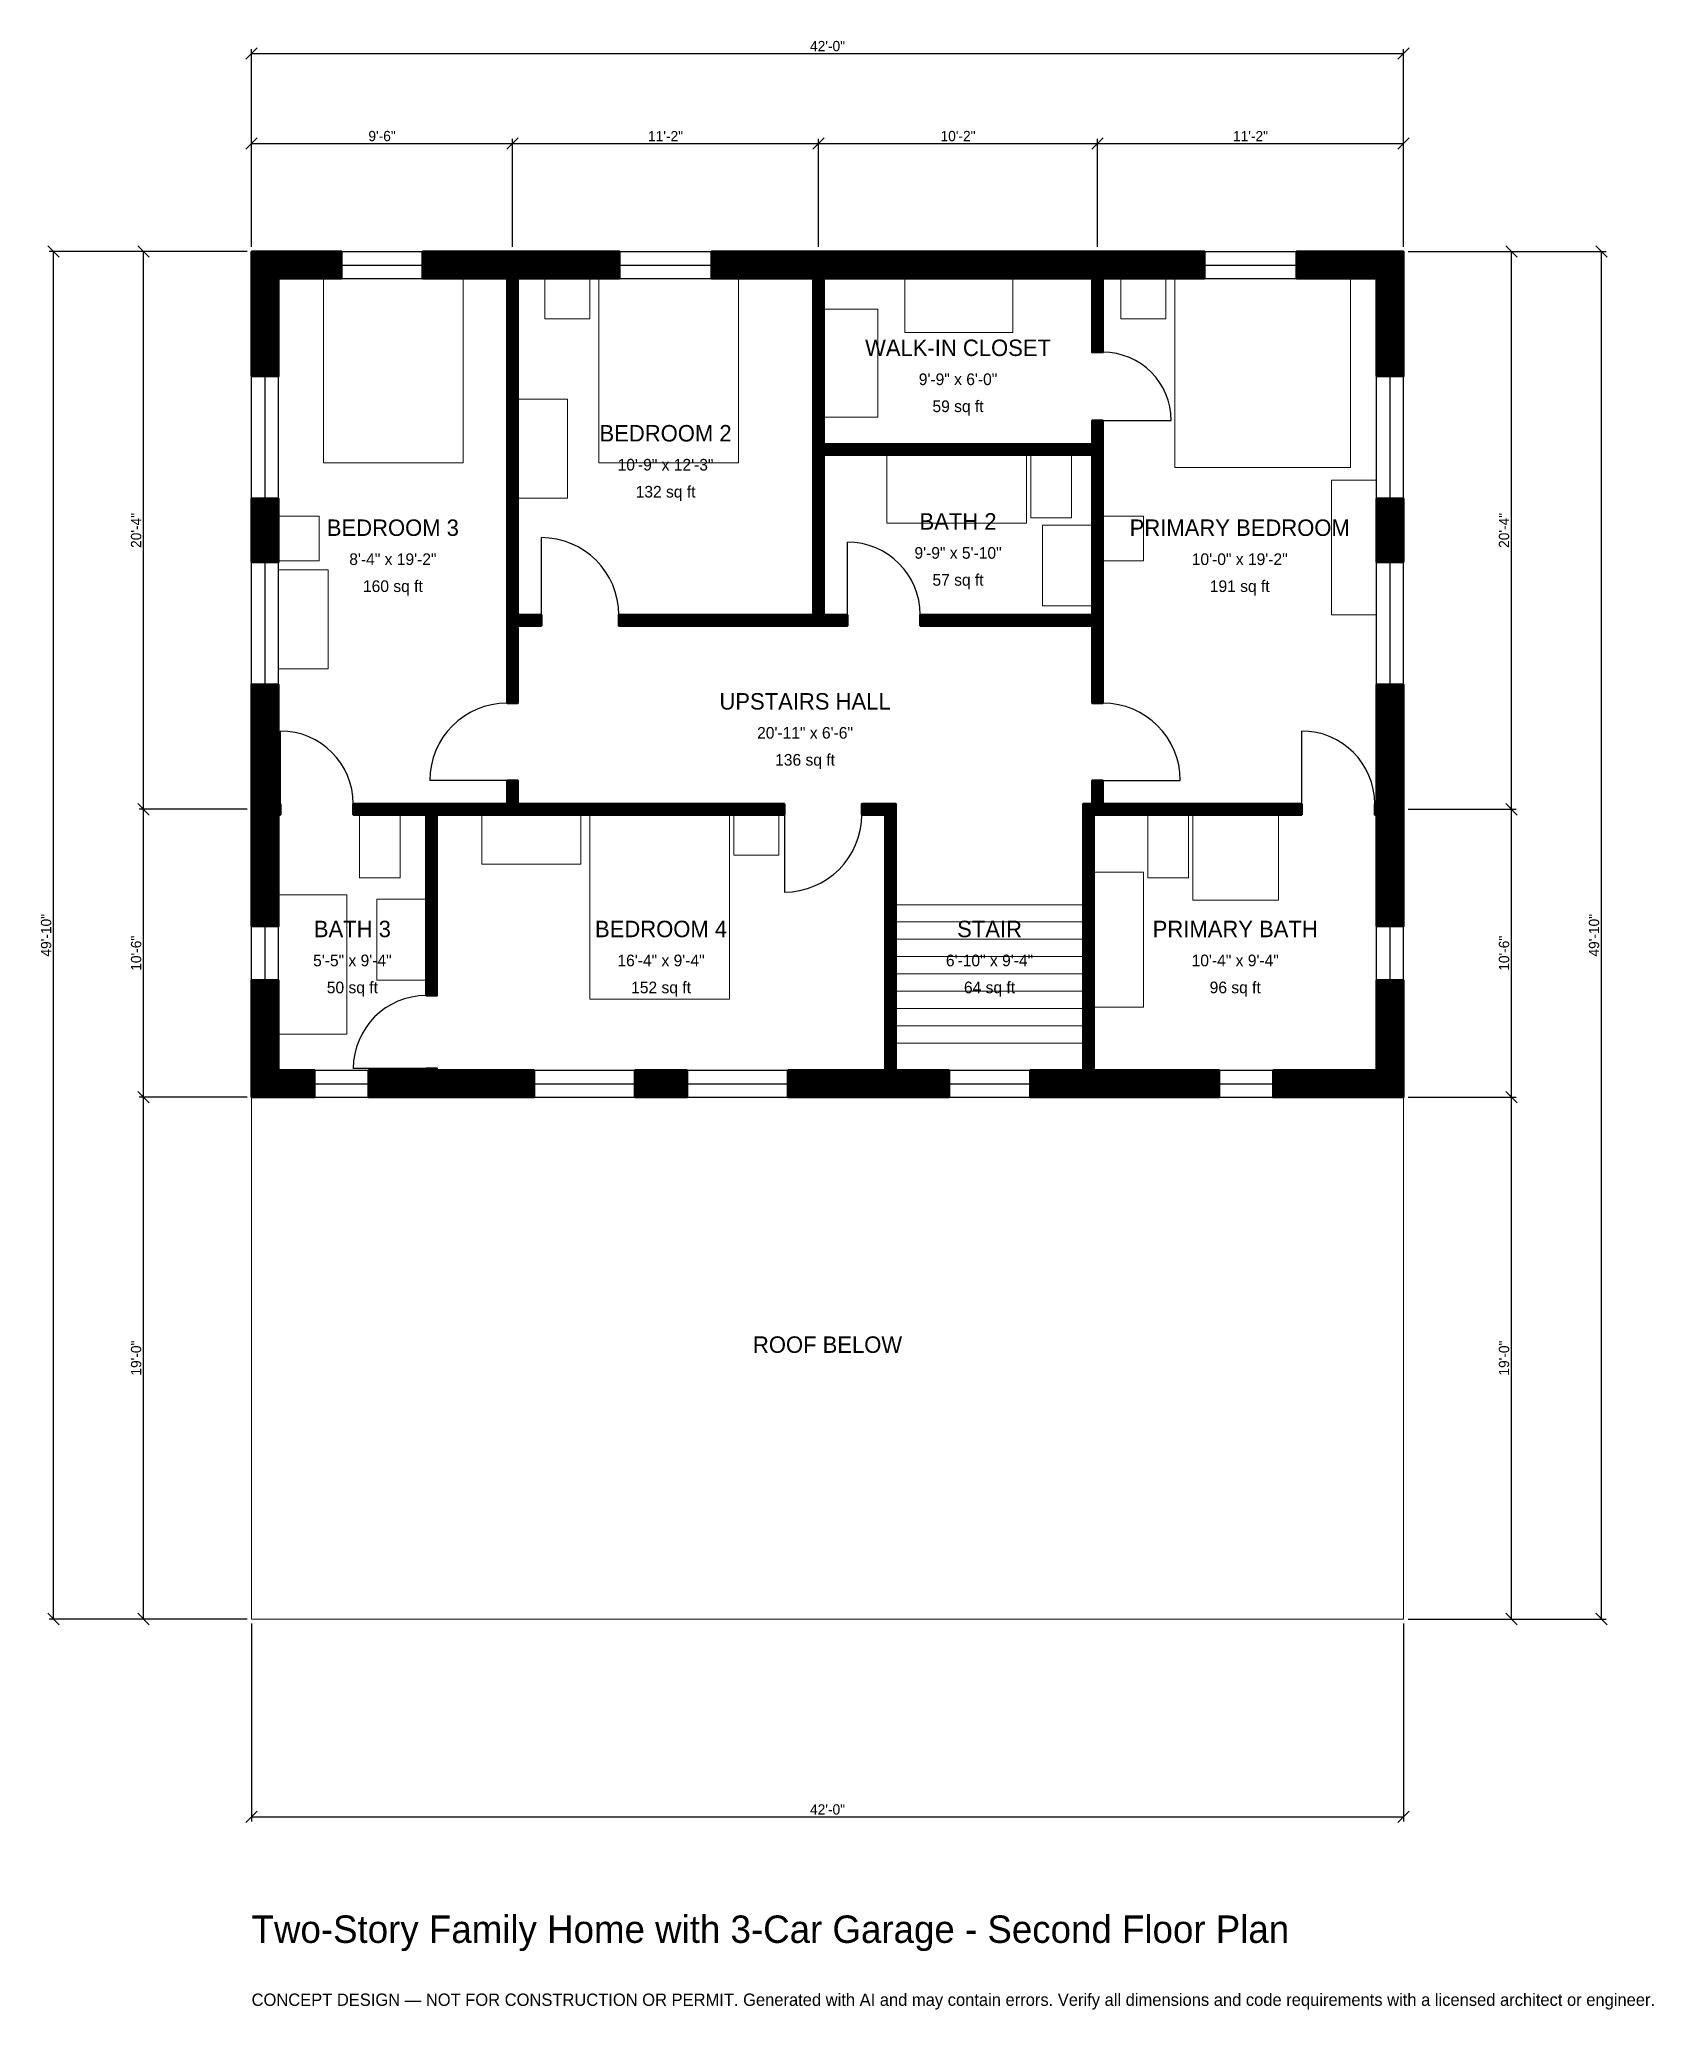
# Model space of a CAD drawing. Header units: inches. Extents: x -93 to 613, y -171 to 691.
import ezdxf
from ezdxf.enums import TextEntityAlignment as Align

# ---------------------------------------------------------------- set-up
doc = ezdxf.new("R2010")
doc.units = ezdxf.units.IN
doc.header["$MEASUREMENT"] = 0
doc.linetypes.add('DASHED', pattern=[0.6, 0.5, -0.1])
for name, color, linetype, lineweight in [('A-ANNO-DIMS', 1, 'Continuous', 13), ('A-ANNO-TEXT', 7, 'Continuous', 18), ('A-AREA-IDEN', 7, 'Continuous', 18), ('A-DOOR', 2, 'Continuous', 25), ('A-FLOR-FIXT', 9, 'Continuous', 13), ('A-FLOR-STRS', 3, 'Continuous', 18), ('A-FURN', 9, 'Continuous', 13), ('A-GLAZ', 4, 'Continuous', 25), ('A-SITE-PAVE', 8, 'Continuous', 13), ('A-WALL', 7, 'Continuous', 50), ('A-WALL-PATT', 8, 'Continuous', 13)]:
    doc.layers.add(name, color=color, linetype=linetype, lineweight=lineweight)
doc.dimstyles.new('PLAN', dxfattribs={"dimtxt": 4.5, "dimasz": 3, "dimexe": 2, "dimexo": 2, "dimgap": 1, "dimtad": 1, "dimdec": 0, "dimlunit": 4, "dimtsz": 2.5, "dimcen": 2.5, "dimclrd": 1, "dimclre": 1, "dimazin": 3, "dimtfac": 1, "dimtmove": 0, "dimatfit": 3})

msp = doc.modelspace()

# ---------------------------------------------------------------- hatches: boundary and pattern name
at = {"layer": 'A-WALL-PATT'}
h = msp.add_hatch(dxfattribs=at)
h.set_pattern_fill('ANSI31', color=8, scale=0.8)
h.paths.add_polyline_path([(277.1654, 228.3464), (277.1654, 228.3465), (273.622, 228.3465), (234.6457, 228.3465), (234.6457, 240.1575), (273.622, 240.1575), (277.1654, 240.1575), (277.1654, 351.9685), (266.9291, 351.9685), (266.9291, 356.6929), (277.1654, 356.6929), (281.8898, 356.6929), (281.8898, 351.9685), (281.8898, 240.1575), (285.4331, 240.1575), (305.1181, 240.1575), (305.1181, 228.3465), (285.4331, 228.3465), (281.8898, 228.3465), (281.8898, 228.3464), (277.1654, 228.3464)])
h.paths.add_polyline_path([(167.7165, 228.3465), (167.7165, 240.1575), (190.5512, 240.1575), (190.5512, 228.3465), (167.7165, 228.3465)])
h.paths.add_polyline_path([(84.6457, 228.3465), (81.1024, 228.3465), (81.1024, 228.3464), (76.378, 228.3464), (76.378, 228.3465), (72.8346, 228.3465), (51.1811, 228.3465), (51.1811, 240.1575), (72.8346, 240.1575), (76.378, 240.1575), (76.378, 240.9449), (81.1024, 240.9449), (81.1024, 240.1575), (84.6457, 240.1575), (123.622, 240.1575), (123.622, 228.3465), (84.6457, 228.3465)])
h.paths.add_polyline_path([(11.811, 228.3465), (11.811, 228.3464), (0, 228.3464), (0, 228.3465), (0, 228.3465), (0, 240.1575), (0, 240.1575), (0, 279.5276), (11.811, 279.5276), (11.811, 240.1575), (27.5591, 240.1575), (27.5591, 228.3465), (11.811, 228.3465)])
h.paths.add_polyline_path([(0, 348.4252), (0, 351.9685), (0, 351.9685), (0, 356.6929), (0, 356.6929), (0, 360.2362), (0, 408.9239), (11.811, 408.9239), (11.811, 360.2362), (11.811, 356.6929), (12.5984, 356.6929), (12.5984, 351.9685), (11.811, 351.9685), (11.811, 348.4252), (11.811, 303.1496), (0, 303.1496), (0, 348.4252)])
h.paths.add_polyline_path([(0, 490.2887), (11.811, 490.2887), (11.811, 462.4672), (0, 462.4672), (0, 490.2887)])
h.paths.add_polyline_path([(0, 586.6142), (0, 586.6142), (0, 598.4252), (0, 598.4252), (0, 598.4252), (11.811, 598.4252), (11.811, 598.4252), (39.3701, 598.4252), (39.3701, 586.6142), (11.811, 586.6142), (11.811, 543.832), (0, 543.832), (0, 586.6142)])
h.paths.add_polyline_path([(108.2677, 598.4252), (111.811, 598.4252), (111.811, 598.4252), (116.5354, 598.4252), (116.5354, 598.4252), (120.0787, 598.4252), (161.0236, 598.4252), (161.0236, 586.6142), (120.0787, 586.6142), (116.5354, 586.6142), (116.5354, 439.3701), (126.7717, 439.3701), (126.7717, 434.6457), (116.5354, 434.6457), (116.5354, 400.7874), (111.811, 400.7874), (111.811, 434.6457), (111.811, 439.3701), (111.811, 586.6142), (108.2677, 586.6142), (74.8031, 586.6142), (74.8031, 598.4252), (108.2677, 598.4252)])
h.paths.add_polyline_path([(242.126, 598.4252), (245.6693, 598.4252), (245.6693, 598.4252), (250.3937, 598.4252), (250.3937, 598.4252), (253.937, 598.4252), (364.1732, 598.4252), (367.7165, 598.4252), (367.7165, 598.4252), (372.4409, 598.4252), (372.4409, 598.4252), (375.9843, 598.4252), (416.9291, 598.4252), (416.9291, 586.6142), (375.9843, 586.6142), (372.4409, 586.6142), (372.4409, 554.3307), (367.7165, 554.3307), (367.7165, 586.6142), (364.1732, 586.6142), (253.937, 586.6142), (250.3937, 586.6142), (250.3937, 514.1732), (367.7165, 514.1732), (367.7165, 524.4094), (372.4409, 524.4094), (372.4409, 514.1732), (372.4409, 509.4488), (372.4409, 439.3701), (372.4409, 434.6457), (372.4409, 400.7874), (367.7165, 400.7874), (367.7165, 434.6457), (292.5197, 434.6457), (292.5197, 439.3701), (367.7165, 439.3701), (367.7165, 509.4488), (250.3937, 509.4488), (250.3937, 439.3701), (260.6299, 439.3701), (260.6299, 434.6457), (250.3937, 434.6457), (245.6693, 434.6457), (160.6299, 434.6457), (160.6299, 439.3701), (245.6693, 439.3701), (245.6693, 509.4488), (245.6693, 514.1732), (245.6693, 586.6142), (242.126, 586.6142), (201.1811, 586.6142), (201.1811, 598.4252), (242.126, 598.4252)])
h.paths.add_polyline_path([(492.126, 598.4252), (492.126, 598.4252), (503.937, 598.4252), (503.937, 598.4252), (503.937, 598.4252), (503.937, 586.6142), (503.937, 586.6142), (503.937, 543.832), (492.126, 543.832), (492.126, 586.6142), (457.0866, 586.6142), (457.0866, 598.4252), (492.126, 598.4252)])
h.paths.add_polyline_path([(503.937, 462.4672), (492.126, 462.4672), (492.126, 490.2887), (503.937, 490.2887), (503.937, 462.4672)])
h.paths.add_polyline_path([(503.937, 360.2362), (503.937, 356.6929), (503.937, 356.6929), (503.937, 351.9685), (503.937, 351.9685), (503.937, 348.4252), (503.937, 303.1496), (492.126, 303.1496), (492.126, 348.4252), (492.126, 351.9685), (491.3386, 351.9685), (491.3386, 356.6929), (492.126, 356.6929), (492.126, 360.2362), (492.126, 408.9239), (503.937, 408.9239), (503.937, 360.2362)])
h.paths.add_polyline_path([(503.937, 240.1575), (503.937, 240.1575), (503.937, 228.3465), (503.937, 228.3465), (503.937, 228.3464), (492.126, 228.3464), (492.126, 228.3465), (446.8504, 228.3465), (446.8504, 240.1575), (492.126, 240.1575), (492.126, 279.5276), (503.937, 279.5276), (503.937, 240.1575)])
h.paths.add_polyline_path([(372.0472, 228.3465), (368.5039, 228.3465), (368.5039, 228.3464), (363.7795, 228.3464), (363.7795, 228.3465), (360.2362, 228.3465), (340.5512, 228.3465), (340.5512, 240.1575), (360.2362, 240.1575), (363.7795, 240.1575), (363.7795, 351.9685), (363.7795, 356.6929), (367.7165, 356.6929), (367.7165, 366.9291), (372.4409, 366.9291), (372.4409, 356.6929), (459.4488, 356.6929), (459.4488, 351.9685), (372.4409, 351.9685), (368.5039, 351.9685), (368.5039, 240.1575), (372.0472, 240.1575), (423.2283, 240.1575), (423.2283, 228.3465), (372.0472, 228.3465)])
h.paths.add_polyline_path([(116.5354, 356.6929), (233.0709, 356.6929), (233.0709, 351.9685), (116.5354, 351.9685), (111.811, 351.9685), (81.1024, 351.9685), (81.1024, 272.8346), (76.378, 272.8346), (76.378, 351.9685), (44.4882, 351.9685), (44.4882, 356.6929), (76.378, 356.6929), (81.1024, 356.6929), (111.811, 356.6929), (111.811, 366.9291), (116.5354, 366.9291), (116.5354, 356.6929)])

# ---------------------------------------------------------------- linework, layer by layer
at = {"layer": 'A-DOOR'}
for p, q in [((372.4409, 524.4094), (402.3622, 524.4094)), ((126.7717, 439.3701), (126.7717, 473.2283)), ((260.6299, 439.3701), (260.6299, 471.2598)), ((12.5984, 356.6929), (12.5984, 388.5827)), ((459.4488, 356.6929), (459.4488, 388.5827)), ((111.811, 366.9291), (77.9528, 366.9291)), ((372.4409, 366.9291), (406.2992, 366.9291)), ((233.0709, 351.9685), (233.0709, 318.1102)), ((76.378, 240.9449), (44.4882, 240.9449))]:
    msp.add_line(p, q, dxfattribs=at)
for centre, radius, start, end in [((372.4409, 524.4094), 29.9213, 0, 90), ((126.7717, 439.3701), 33.8583, 0, 90), ((260.6299, 439.3701), 31.8898, 0, 90), ((111.811, 366.9291), 33.8583, 90, 180), ((372.4409, 366.9291), 33.8583, 0, 90), ((12.5984, 356.6929), 31.8898, 0, 90), ((459.4488, 356.6929), 31.8898, 0, 90), ((233.0709, 351.9685), 33.8583, 270, 360), ((76.378, 240.9449), 31.8898, 90, 180)]:
    msp.add_arc(centre, radius, start, end, dxfattribs=at)
at = {"layer": 'A-FLOR-FIXT'}
for points in [[(277.9528, 479.5276), (338.9764, 479.5276), (338.9764, 509.4488), (277.9528, 509.4488)], [(340.9449, 481.8898), (358.6614, 481.8898), (358.6614, 509.4488), (340.9449, 509.4488)], [(346.063, 443.3071), (367.7165, 443.3071), (367.7165, 478.7402), (346.063, 478.7402)], [(47.2441, 324.4094), (64.9606, 324.4094), (64.9606, 351.9685), (47.2441, 351.9685)], [(392.126, 324.4094), (409.8425, 324.4094), (409.8425, 351.9685), (392.126, 351.9685)], [(411.811, 314.5669), (449.2126, 314.5669), (449.2126, 351.9685), (411.811, 351.9685)], [(368.5039, 267.7165), (390.1575, 267.7165), (390.1575, 326.7717), (368.5039, 326.7717)], [(11.811, 255.9055), (41.7323, 255.9055), (41.7323, 316.9291), (11.811, 316.9291)], [(54.7244, 279.5276), (76.378, 279.5276), (76.378, 314.9606), (54.7244, 314.9606)]]:
    msp.add_lwpolyline(points, close=True, dxfattribs=at)
at = {"layer": 'A-FLOR-STRS'}
for p, q in [((281.8898, 312.5984), (363.7795, 312.5984)), ((281.8898, 305.0197), (363.7795, 305.0197)), ((281.8898, 297.4409), (363.7795, 297.4409)), ((281.8898, 289.8622), (363.7795, 289.8622)), ((281.8898, 282.2835), (363.7795, 282.2835)), ((281.8898, 274.7047), (363.7795, 274.7047)), ((281.8898, 267.126), (363.7795, 267.126)), ((281.8898, 259.5472), (363.7795, 259.5472)), ((281.8898, 251.9685), (363.7795, 251.9685))]:
    msp.add_line(p, q, dxfattribs=at)
at = {"layer": 'A-FURN'}
for points in [[(31.4961, 505.9055), (92.5197, 505.9055), (92.5197, 586.6142), (31.4961, 586.6142)], [(128.3465, 568.8976), (148.0315, 568.8976), (148.0315, 586.6142), (128.3465, 586.6142)], [(151.9685, 505.9055), (212.9921, 505.9055), (212.9921, 586.6142), (151.9685, 586.6142)], [(285.8268, 562.9921), (333.0709, 562.9921), (333.0709, 586.6142), (285.8268, 586.6142)], [(380.315, 568.8976), (400, 568.8976), (400, 586.6142), (380.315, 586.6142)], [(403.937, 503.937), (480.7087, 503.937), (480.7087, 586.6142), (403.937, 586.6142)], [(250.3937, 525.9843), (274.0157, 525.9843), (274.0157, 573.2283), (250.3937, 573.2283)], [(116.5354, 490.5512), (138.189, 490.5512), (138.189, 533.8583), (116.5354, 533.8583)], [(472.4409, 439.3701), (492.126, 439.3701), (492.126, 498.4252), (472.4409, 498.4252)], [(11.811, 462.9921), (29.5276, 462.9921), (29.5276, 482.6772), (11.811, 482.6772)], [(372.4409, 462.9921), (390.1575, 462.9921), (390.1575, 482.6772), (372.4409, 482.6772)], [(11.811, 415.748), (33.4646, 415.748), (33.4646, 459.0551), (11.811, 459.0551)], [(100.7874, 330.315), (144.0945, 330.315), (144.0945, 351.9685), (100.7874, 351.9685)], [(148.0315, 271.2598), (209.0551, 271.2598), (209.0551, 351.9685), (148.0315, 351.9685)], [(211.0236, 334.252), (230.7087, 334.252), (230.7087, 351.9685), (211.0236, 351.9685)]]:
    msp.add_lwpolyline(points, close=True, dxfattribs=at)
at = {"layer": 'A-GLAZ'}
for p, q in [((39.3701, 598.4252), (74.8031, 598.4252)), ((161.0236, 598.4252), (201.1811, 598.4252)), ((416.9291, 598.4252), (457.0866, 598.4252)), ((39.3701, 592.5197), (74.8031, 592.5197)), ((39.3701, 586.6142), (74.8031, 586.6142)), ((161.0236, 592.5197), (201.1811, 592.5197)), ((161.0236, 586.6142), (201.1811, 586.6142)), ((416.9291, 592.5197), (457.0866, 592.5197)), ((416.9291, 586.6142), (457.0866, 586.6142)), ((0, 490.2887), (0, 543.832)), ((5.9055, 490.2887), (5.9055, 543.832)), ((11.811, 490.2887), (11.811, 543.832)), ((492.126, 490.2887), (492.126, 543.832)), ((498.0315, 490.2887), (498.0315, 543.832)), ((503.937, 490.2887), (503.937, 543.832)), ((0, 408.9239), (0, 462.4672)), ((5.9055, 408.9239), (5.9055, 462.4672)), ((11.811, 408.9239), (11.811, 462.4672)), ((492.126, 408.9239), (492.126, 462.4672)), ((498.0315, 408.9239), (498.0315, 462.4672)), ((503.937, 408.9239), (503.937, 462.4672)), ((0, 279.5276), (0, 303.1496)), ((5.9055, 279.5276), (5.9055, 303.1496)), ((11.811, 279.5276), (11.811, 303.1496)), ((492.126, 279.5276), (492.126, 303.1496)), ((498.0315, 279.5276), (498.0315, 303.1496)), ((503.937, 279.5276), (503.937, 303.1496)), ((27.5591, 240.1575), (51.1811, 240.1575)), ((27.5591, 234.252), (51.1811, 234.252)), ((123.622, 240.1575), (167.7165, 240.1575)), ((123.622, 234.252), (167.7165, 234.252)), ((190.5512, 240.1575), (234.6457, 240.1575)), ((190.5512, 234.252), (234.6457, 234.252)), ((305.1181, 240.1575), (340.5512, 240.1575)), ((305.1181, 234.252), (340.5512, 234.252)), ((423.2283, 240.1575), (446.8504, 240.1575)), ((423.2283, 234.252), (446.8504, 234.252)), ((27.5591, 228.3465), (51.1811, 228.3465)), ((123.622, 228.3465), (167.7165, 228.3465)), ((190.5512, 228.3465), (234.6457, 228.3465)), ((305.1181, 228.3465), (340.5512, 228.3465)), ((423.2283, 228.3465), (446.8504, 228.3465))]:
    msp.add_line(p, q, dxfattribs=at)
at = {"layer": 'A-SITE-PAVE', "linetype": 'DASHED'}
msp.add_lwpolyline([(0, 0), (503.937, 0), (503.937, 228.3465), (0, 228.3465)], close=True, dxfattribs=at)
at = {"layer": 'A-WALL'}
for points in [[(0, 586.6142), (0, 586.6142), (0, 598.4252), (0, 598.4252), (0, 598.4252), (11.811, 598.4252), (11.811, 598.4252), (39.3701, 598.4252), (39.3701, 586.6142), (11.811, 586.6142), (11.811, 543.832), (0, 543.832), (0, 586.6142)], [(108.2677, 598.4252), (111.811, 598.4252), (111.811, 598.4252), (116.5354, 598.4252), (116.5354, 598.4252), (120.0787, 598.4252), (161.0236, 598.4252), (161.0236, 586.6142), (120.0787, 586.6142), (116.5354, 586.6142), (116.5354, 439.3701), (126.7717, 439.3701), (126.7717, 434.6457), (116.5354, 434.6457), (116.5354, 400.7874), (111.811, 400.7874), (111.811, 434.6457), (111.811, 439.3701), (111.811, 586.6142), (108.2677, 586.6142), (74.8031, 586.6142), (74.8031, 598.4252), (108.2677, 598.4252)], [(242.126, 598.4252), (245.6693, 598.4252), (245.6693, 598.4252), (250.3937, 598.4252), (250.3937, 598.4252), (253.937, 598.4252), (364.1732, 598.4252), (367.7165, 598.4252), (367.7165, 598.4252), (372.4409, 598.4252), (372.4409, 598.4252), (375.9843, 598.4252), (416.9291, 598.4252), (416.9291, 586.6142), (375.9843, 586.6142), (372.4409, 586.6142), (372.4409, 554.3307), (367.7165, 554.3307), (367.7165, 586.6142), (364.1732, 586.6142), (253.937, 586.6142), (250.3937, 586.6142), (250.3937, 514.1732), (367.7165, 514.1732), (367.7165, 524.4094), (372.4409, 524.4094), (372.4409, 514.1732), (372.4409, 509.4488), (372.4409, 439.3701), (372.4409, 434.6457), (372.4409, 400.7874), (367.7165, 400.7874), (367.7165, 434.6457), (292.5197, 434.6457), (292.5197, 439.3701), (367.7165, 439.3701), (367.7165, 509.4488), (250.3937, 509.4488), (250.3937, 439.3701), (260.6299, 439.3701), (260.6299, 434.6457), (250.3937, 434.6457), (245.6693, 434.6457), (160.6299, 434.6457), (160.6299, 439.3701), (245.6693, 439.3701), (245.6693, 509.4488), (245.6693, 514.1732), (245.6693, 586.6142), (242.126, 586.6142), (201.1811, 586.6142), (201.1811, 598.4252), (242.126, 598.4252)], [(492.126, 598.4252), (492.126, 598.4252), (503.937, 598.4252), (503.937, 598.4252), (503.937, 598.4252), (503.937, 586.6142), (503.937, 586.6142), (503.937, 543.832), (492.126, 543.832), (492.126, 586.6142), (457.0866, 586.6142), (457.0866, 598.4252), (492.126, 598.4252)], [(0, 490.2887), (11.811, 490.2887), (11.811, 462.4672), (0, 462.4672), (0, 490.2887)], [(503.937, 462.4672), (492.126, 462.4672), (492.126, 490.2887), (503.937, 490.2887), (503.937, 462.4672)], [(0, 348.4252), (0, 351.9685), (0, 351.9685), (0, 356.6929), (0, 356.6929), (0, 360.2362), (0, 408.9239), (11.811, 408.9239), (11.811, 360.2362), (11.811, 356.6929), (12.5984, 356.6929), (12.5984, 351.9685), (11.811, 351.9685), (11.811, 348.4252), (11.811, 303.1496), (0, 303.1496), (0, 348.4252)], [(503.937, 360.2362), (503.937, 356.6929), (503.937, 356.6929), (503.937, 351.9685), (503.937, 351.9685), (503.937, 348.4252), (503.937, 303.1496), (492.126, 303.1496), (492.126, 348.4252), (492.126, 351.9685), (491.3386, 351.9685), (491.3386, 356.6929), (492.126, 356.6929), (492.126, 360.2362), (492.126, 408.9239), (503.937, 408.9239), (503.937, 360.2362)], [(116.5354, 356.6929), (233.0709, 356.6929), (233.0709, 351.9685), (116.5354, 351.9685), (111.811, 351.9685), (81.1024, 351.9685), (81.1024, 272.8346), (76.378, 272.8346), (76.378, 351.9685), (44.4882, 351.9685), (44.4882, 356.6929), (76.378, 356.6929), (81.1024, 356.6929), (111.811, 356.6929), (111.811, 366.9291), (116.5354, 366.9291), (116.5354, 356.6929)], [(372.0472, 228.3465), (368.5039, 228.3465), (368.5039, 228.3464), (363.7795, 228.3464), (363.7795, 228.3465), (360.2362, 228.3465), (340.5512, 228.3465), (340.5512, 240.1575), (360.2362, 240.1575), (363.7795, 240.1575), (363.7795, 351.9685), (363.7795, 356.6929), (367.7165, 356.6929), (367.7165, 366.9291), (372.4409, 366.9291), (372.4409, 356.6929), (459.4488, 356.6929), (459.4488, 351.9685), (372.4409, 351.9685), (368.5039, 351.9685), (368.5039, 240.1575), (372.0472, 240.1575), (423.2283, 240.1575), (423.2283, 228.3465), (372.0472, 228.3465)], [(277.1654, 228.3464), (277.1654, 228.3465), (273.622, 228.3465), (234.6457, 228.3465), (234.6457, 240.1575), (273.622, 240.1575), (277.1654, 240.1575), (277.1654, 351.9685), (266.9291, 351.9685), (266.9291, 356.6929), (277.1654, 356.6929), (281.8898, 356.6929), (281.8898, 351.9685), (281.8898, 240.1575), (285.4331, 240.1575), (305.1181, 240.1575), (305.1181, 228.3465), (285.4331, 228.3465), (281.8898, 228.3465), (281.8898, 228.3464), (277.1654, 228.3464)], [(11.811, 228.3465), (11.811, 228.3464), (0, 228.3464), (0, 228.3465), (0, 228.3465), (0, 240.1575), (0, 240.1575), (0, 279.5276), (11.811, 279.5276), (11.811, 240.1575), (27.5591, 240.1575), (27.5591, 228.3465), (11.811, 228.3465)], [(503.937, 240.1575), (503.937, 240.1575), (503.937, 228.3465), (503.937, 228.3465), (503.937, 228.3464), (492.126, 228.3464), (492.126, 228.3465), (446.8504, 228.3465), (446.8504, 240.1575), (492.126, 240.1575), (492.126, 279.5276), (503.937, 279.5276), (503.937, 240.1575)], [(84.6457, 228.3465), (81.1024, 228.3465), (81.1024, 228.3464), (76.378, 228.3464), (76.378, 228.3465), (72.8346, 228.3465), (51.1811, 228.3465), (51.1811, 240.1575), (72.8346, 240.1575), (76.378, 240.1575), (76.378, 240.9449), (81.1024, 240.9449), (81.1024, 240.1575), (84.6457, 240.1575), (123.622, 240.1575), (123.622, 228.3465), (84.6457, 228.3465)], [(167.7165, 228.3465), (167.7165, 240.1575), (190.5512, 240.1575), (190.5512, 228.3465), (167.7165, 228.3465)]]:
    msp.add_lwpolyline(points, close=True, dxfattribs=at)

# ---------------------------------------------------------------- texts
at = {"layer": 'A-ANNO-TEXT'}
for s, height, p in [('Two-Story Family Home with 3-Car Garage - Second Floor Plan', 12, (0, -141.7323)), ('CONCEPT DESIGN — NOT FOR CONSTRUCTION OR PERMIT. Generated with AI and may contain errors. Verify all dimensions and code requirements with a licensed architect or engineer.', 5.4, (0, -169.2913))]:
    msp.add_text(s, height=height, dxfattribs=at).set_placement(p)
at = {"layer": 'A-AREA-IDEN'}
for s, height, p in [('WALK-IN CLOSET', 7.2, (309.0551, 556.2992)), ('9\'-9" x 6\'-0"', 5.1, (309.0551, 542.5197)), ('59 sq ft', 5.1, (309.0551, 530.7087)), ('BEDROOM 2', 7.2, (181.1024, 518.8976)), ('10\'-9" x 12\'-3"', 5.1, (181.1024, 505.1181)), ('132 sq ft', 5.1, (181.1024, 493.3071)), ('BATH 2', 7.2, (309.0551, 480.315)), ('BEDROOM 3', 7.2, (61.811, 477.5591)), ('PRIMARY BEDROOM', 7.2, (432.2835, 477.5591)), ('8\'-4" x 19\'-2"', 5.1, (61.811, 463.7795)), ('9\'-9" x 5\'-10"', 5.1, (309.0551, 466.5354)), ('10\'-0" x 19\'-2"', 5.1, (432.2835, 463.7795)), ('57 sq ft', 5.1, (309.0551, 454.7244)), ('160 sq ft', 5.1, (61.811, 451.9685)), ('191 sq ft', 5.1, (432.2835, 451.9685)), ('UPSTAIRS HALL', 7.2, (242.126, 401.5748)), ('20\'-11" x 6\'-6"', 5.1, (242.126, 387.7953)), ('136 sq ft', 5.1, (242.126, 375.9843)), ('BATH 3', 7.2, (44.0945, 301.9685)), ('BEDROOM 4', 7.2, (179.1339, 301.9685)), ('STAIR', 7.2, (322.8346, 301.9685)), ('PRIMARY BATH', 7.2, (430.315, 301.9685)), ('5\'-5" x 9\'-4"', 5.1, (44.0945, 288.189)), ('16\'-4" x 9\'-4"', 5.1, (179.1339, 288.189)), ('6\'-10" x 9\'-4"', 5.1, (322.8346, 288.189)), ('10\'-4" x 9\'-4"', 5.1, (430.315, 288.189)), ('50 sq ft', 5.1, (44.0945, 276.378)), ('152 sq ft', 5.1, (179.1339, 276.378)), ('64 sq ft', 5.1, (322.8346, 276.378)), ('96 sq ft', 5.1, (430.315, 276.378)), ('ROOF BELOW', 7.2, (251.9685, 120.0787))]:
    msp.add_text(s, height=height, dxfattribs=at).set_placement(p, align=Align.MIDDLE_CENTER)

# ---------------------------------------------------------------- dimensions: what is measured, and where the dimension line sits
at = {"layer": 'A-ANNO-DIMS'}
for base, p1, p2, text in [((0, 685.0394), (0, 598.4252), (503.937, 598.4252), '42\'-0"'), ((0, 645.6693), (0, 598.4252), (114.1732, 598.4252), '9\'-6"'), ((114.1732, 645.6693), (114.1732, 598.4252), (248.0315, 598.4252), '11\'-2"'), ((248.0315, 645.6693), (248.0315, 598.4252), (370.0787, 598.4252), '10\'-2"'), ((370.0787, 645.6693), (370.0787, 598.4252), (503.937, 598.4252), '11\'-2"'), ((0, -86.6142), (0, 0), (503.937, 0), '42\'-0"')]:
    msp.add_linear_dim(base=base, p1=p1, p2=p2, text=text, dimstyle='PLAN', dxfattribs=at).render()
for base, p1, p2, text in [((-86.6142, 0), (0, 0), (0, 598.4252), '49\'-10"'), ((-47.2441, 354.3307), (0, 354.3307), (0, 598.4252), '20\'-4"'), ((551.1811, 354.3307), (503.937, 354.3307), (503.937, 598.4252), '20\'-4"'), ((590.5512, 0), (503.937, 0), (503.937, 598.4252), '49\'-10"'), ((-47.2441, 228.3465), (0, 228.3465), (0, 354.3307), '10\'-6"'), ((551.1811, 228.3465), (503.937, 228.3465), (503.937, 354.3307), '10\'-6"'), ((-47.2441, 0), (0, 0), (0, 228.3465), '19\'-0"'), ((551.1811, 0), (503.937, 0), (503.937, 228.3465), '19\'-0"')]:
    msp.add_linear_dim(base=base, p1=p1, p2=p2, angle=90, text=text, dimstyle='PLAN', dxfattribs=at).render()

doc.saveas('drawing.dxf')
